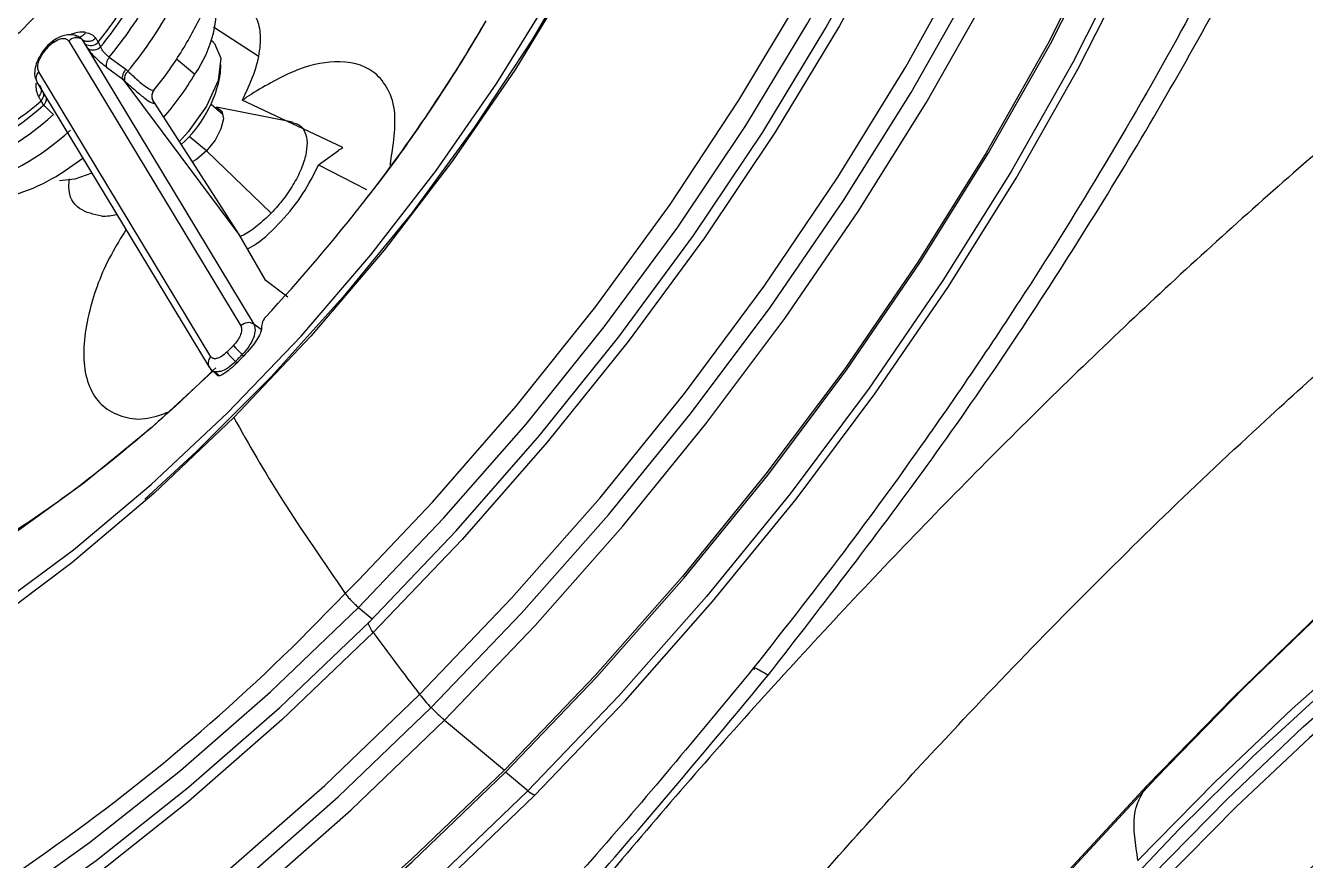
# Model space of a CAD drawing. Extents: x 400 to 501, y 484 to 634.
# Drawn here: x 486.703 to 488.239, y 522.75 to 523.753 of the extents above; entities that cross this region are included whole.
import ezdxf

# ---------------------------------------------------------------- set-up
doc = ezdxf.new("R2010")
doc.units = 0
doc.header["$MEASUREMENT"] = 0
doc.layers.add('DIM', color=3, linetype='Continuous')
doc.layers.add('GEOMETRY', color=3, linetype='Continuous', lineweight=25)

# ---------------------------------------------------------------- blocks, each defined once
blk = doc.blocks.new('2026 GRANDEE')
at = {"layer": 'GEOMETRY', "ltscale": 16}
for p, q in [((36.5033, -73.0893), (36.557, -73.1241)), ((36.3296, -73.1063), (36.5363, -73.4484)), ((36.3464, -73.1051), (36.3432, -73.102)), ((36.3453, -73.1042), (36.552, -73.4463)), ((36.3464, -73.1051), (36.3453, -73.1042)), ((36.5034, -73.1081), (36.5001, -73.1054)), ((36.3492, -73.1097), (36.3523, -73.115)), ((36.365, -73.1077), (36.368, -73.113)), ((36.3784, -73.1255), (36.3983, -73.1402)), ((36.4587, -73.1273), (36.4811, -73.146)), ((36.5119, -73.1449), (36.5124, -73.1344)), ((36.5004, -73.4853), (36.2937, -73.1432)), ((36.375, -73.1376), (36.3945, -73.1519)), ((36.3945, -73.1519), (36.5338, -73.3387)), ((36.3945, -73.1519), (36.3966, -73.154)), ((36.4008, -73.1426), (36.3983, -73.1402)), ((36.2915, -73.1559), (36.4982, -73.498)), ((36.2995, -73.1834), (36.2964, -73.1781)), ((36.4319, -73.1798), (36.4326, -73.1809)), ((36.4326, -73.1809), (36.5338, -73.3387)), ((36.5153, -73.1948), (36.5005, -73.1825)), ((36.6588, -73.234), (36.5381, -73.1773)), ((36.5983, -73.2038), (36.5071, -73.1859)), ((36.4743, -73.2205), (36.4952, -73.2379)), ((36.4949, -73.2382), (36.5728, -73.313)), ((36.6296, -73.255), (36.6534, -73.2376)), ((36.6296, -73.255), (36.6874, -73.2844)), ((36.5338, -73.3387), (36.5651, -73.3926)), ((36.5651, -73.3926), (36.5929, -73.4134)), ((36.561, -73.4529), (36.552, -73.4463)), ((36.5318, -73.4925), (36.5359, -73.4883)), ((36.5359, -73.4883), (36.5399, -73.4842)), ((36.5381, -73.4827), (36.5399, -73.4842)), ((36.4998, -73.4999), (36.5079, -73.5074)), ((36.5055, -73.5034), (36.5106, -73.5082)), ((36.5318, -73.4925), (36.53, -73.491)), ((36.6776, -73.7863), (36.694, -73.8001)), ((36.7809, -73.9216), (36.853, -73.9817)), ((36.881, -74.0064), (36.8542, -73.9841))]:
    blk.add_line(p, q, dxfattribs=at)
at = {"layer": 'GEOMETRY'}
for p, q in [((36.6618, -73.7696), (36.6777, -73.7535)), ((36.6494, -73.7819), (36.6618, -73.7696))]:
    blk.add_line(p, q, dxfattribs=at)
at = {"layer": 'GEOMETRY', "ltscale": 16, "flags": 128}
for points in [[(36.751, -73.8909), (36.8615, -73.7754), (36.9678, -73.6546), (37.0691, -73.5294), (37.1646, -73.4007), (37.2534, -73.2696), (37.335, -73.1372), (37.4086, -73.0045)], [(36.7648, -73.9066), (36.8733, -73.7934), (36.9778, -73.675), (37.0776, -73.5523), (37.1719, -73.4263), (37.26, -73.2979), (37.3411, -73.1681), (37.4148, -73.0378), (37.4804, -72.9082), (37.5375, -72.78), (37.5855, -72.6544), (37.6242, -72.5323), (37.6532, -72.4146), (37.6723, -72.3023), (37.6814, -72.196), (37.6804, -72.0968), (37.6694, -72.0053), (37.6483, -71.9222), (37.6173, -71.8482), (37.5768, -71.7838), (37.527, -71.7295), (37.4682, -71.6857), (37.4198, -71.6605)], [(37.3249, -72.96), (37.2554, -73.088), (37.1779, -73.2158), (37.0931, -73.3425), (37.0016, -73.467), (36.9042, -73.5881), (36.8019, -73.7049), (36.6953, -73.8164)], [(36.8542, -73.9841), (36.9634, -73.8701), (37.0686, -73.7509), (37.1691, -73.6275), (37.264, -73.5006), (37.3526, -73.3714), (37.4343, -73.2407), (37.5085, -73.1096), (37.5745, -72.9791), (37.6319, -72.8501), (37.6803, -72.7237), (37.7192, -72.6008), (37.7484, -72.4823), (37.7677, -72.3692), (37.7769, -72.2623), (37.7759, -72.1624), (37.7647, -72.0703), (37.7435, -71.9867), (37.7123, -71.9121), (37.6715, -71.8473), (37.6214, -71.7927), (37.5622, -71.7486), (37.5559, -71.7448)], [(37.6061, -71.7866), (37.6178, -71.7968), (37.6679, -71.8513), (37.7085, -71.916), (37.7396, -71.9902), (37.7607, -72.0736), (37.7719, -72.1655), (37.7729, -72.2651), (37.7637, -72.3716), (37.7445, -72.4844), (37.7154, -72.6025), (37.6766, -72.7251), (37.6284, -72.8511), (37.5711, -72.9797), (37.5053, -73.1098), (37.4314, -73.2405), (37.3499, -73.3708), (37.2615, -73.4997), (37.1669, -73.6261), (37.0667, -73.7492), (36.9618, -73.8681), (36.853, -73.9817)], [(36.7809, -73.9216), (36.8898, -73.808), (36.9947, -73.6892), (37.0948, -73.5661), (37.1894, -73.4396), (37.2778, -73.3108), (37.3593, -73.1805), (37.4332, -73.0498), (37.4991, -72.9197), (37.5563, -72.7911), (37.6045, -72.665), (37.6433, -72.5425), (37.6724, -72.4244), (37.6916, -72.3116), (37.7008, -72.205), (37.6998, -72.1054), (37.6887, -72.0136), (37.6675, -71.9302), (37.6365, -71.8559), (37.6361, -71.8552)], [(36.8892, -74.0118), (36.9981, -73.8982), (37.1029, -73.7794), (37.2031, -73.6563), (37.2977, -73.5299), (37.386, -73.401), (37.4675, -73.2708), (37.5414, -73.1401), (37.6073, -73.01), (37.6645, -72.8814), (37.7127, -72.7554), (37.7515, -72.6329), (37.7806, -72.5148), (37.7998, -72.402), (37.8089, -72.2954), (37.8079, -72.1959), (37.7968, -72.104), (37.7757, -72.0207), (37.7517, -71.9607)], [(36.6907, -73.8035), (36.7949, -73.6945), (36.8951, -73.5801), (36.9904, -73.4616), (37.0799, -73.3398), (37.163, -73.2158), (37.2388, -73.0906), (37.3068, -72.9654), (37.3663, -72.8412), (37.4169, -72.719), (37.4582, -72.6), (37.4897, -72.485), (37.5112, -72.3751), (37.5225, -72.2713), (37.5235, -72.1744), (37.5143, -72.0852), (37.5047, -72.0392)], [(36.6776, -73.7863), (36.7802, -73.6789), (36.8789, -73.5664), (36.9727, -73.4496), (37.0609, -73.3297), (37.1426, -73.2076), (37.2173, -73.0844), (37.2842, -72.9611), (37.3429, -72.8388), (37.3927, -72.7185), (37.4333, -72.6012), (37.4643, -72.488), (37.4855, -72.3798), (37.4966, -72.2776), (37.4977, -72.1822), (37.4972, -72.1737)], [(37.0903, -72.1985), (37.1146, -72.2599), (37.1289, -72.3305), (37.133, -72.4092), (37.1268, -72.4953), (37.1105, -72.5876), (37.0841, -72.6852), (37.0481, -72.7868), (37.0028, -72.8913), (36.9487, -72.9974), (36.8866, -73.104), (36.8171, -73.2097), (36.7411, -73.3133), (36.6594, -73.4136), (36.5729, -73.5094), (36.4828, -73.5997), (36.4209, -73.6565)], [(37.8045, -72.2448), (37.8037, -72.2846), (37.7945, -72.3915), (37.7753, -72.5047), (37.746, -72.6231), (37.7071, -72.746), (37.6588, -72.8724), (37.6013, -73.0014), (37.5353, -73.1319), (37.4612, -73.263), (37.3794, -73.3937), (37.2908, -73.523), (37.1959, -73.6498), (37.0954, -73.7733), (36.9902, -73.8925), (36.881, -74.0064)], [(37.1382, -72.3462), (37.1395, -72.4076), (37.1317, -72.4987), (37.1129, -72.5964), (37.0832, -72.6996), (37.0432, -72.8069), (36.9932, -72.9171), (36.9339, -73.0286), (36.8661, -73.1401), (36.7906, -73.2502), (36.7083, -73.3575), (36.6203, -73.4607), (36.5278, -73.5585)], [(36.6777, -73.7535), (36.7666, -73.6598), (36.8671, -73.5447), (36.9625, -73.4252), (37.0519, -73.3024), (37.1345, -73.1775), (37.2095, -73.0515), (37.2762, -72.9257), (37.3341, -72.8012), (37.3826, -72.679), (37.4212, -72.5604), (37.4497, -72.4463), (37.4538, -72.4263)], [(36.1902, -73.0299), (36.1748, -73.0637), (36.1692, -73.0935), (36.1743, -73.1158), (36.1893, -73.1279), (36.2125, -73.1283), (36.241, -73.1169), (36.2715, -73.0951), (36.3002, -73.0657), (36.3237, -73.032)], [(35.7477, -73.9867), (35.7982, -73.9821), (35.8792, -73.9655), (35.9651, -73.9372), (36.0548, -73.8977), (36.1472, -73.8474), (36.2411, -73.7869), (36.3354, -73.7171), (36.4288, -73.6388), (36.5203, -73.5529), (36.6086, -73.4607), (36.6926, -73.3631), (36.7713, -73.2615), (36.8437, -73.1571), (36.9088, -73.0513)], [(36.5034, -73.1081), (36.5046, -73.1092), (36.5122, -73.127), (36.5089, -73.1535), (36.4952, -73.1846), (36.4731, -73.2155), (36.4623, -73.2272)], [(36.5042, -73.1856), (36.5076, -73.186), (36.5137, -73.1905), (36.5155, -73.1996), (36.5125, -73.2118), (36.5053, -73.2254), (36.4949, -73.2382)], [(36.4949, -73.2382), (36.4829, -73.2484), (36.4779, -73.2514)], [(37.635, -73.9913), (37.7408, -73.8829), (37.8471, -73.78), (37.9529, -73.6836), (38.0573, -73.5945), (38.1594, -73.5134), (38.2583, -73.4411), (38.3533, -73.3781), (38.4434, -73.3251), (38.528, -73.2824), (38.6062, -73.2504), (38.6226, -73.2447)], [(36.3575, -73.2651), (36.3371, -73.2721), (36.3186, -73.2743)], [(38.6972, -73.2625), (38.6411, -73.2684), (38.5733, -73.2856), (38.4982, -73.314), (38.4165, -73.3533), (38.329, -73.4033), (38.2364, -73.4634), (38.1396, -73.5331), (38.0395, -73.6117), (37.937, -73.6986), (37.8329, -73.793), (37.7283, -73.894), (37.6241, -74.0006)], [(36.5026, -73.5025), (36.4297, -73.5699), (36.3477, -73.6373), (36.2652, -73.6966), (36.1833, -73.7469), (36.1033, -73.7875), (36.0261, -73.8178), (35.9531, -73.8374), (35.8852, -73.8459)], [(36.9188, -75.3387), (36.9118, -75.2917), (36.9142, -75.2353), (36.9263, -75.1702), (36.9477, -75.097), (36.9783, -75.0166), (37.0177, -74.93), (37.0654, -74.8383), (37.1209, -74.7424), (37.1835, -74.6434), (37.2525, -74.5427), (37.3271, -74.4413), (37.4064, -74.3404), (37.4894, -74.2412), (37.5753, -74.1449), (37.663, -74.0526), (37.7514, -73.9654), (37.8396, -73.8843)], [(37.6136, -74.0901), (37.7061, -73.996), (37.7987, -73.908), (37.8904, -73.8272), (37.9801, -73.7547), (38.0665, -73.6914), (38.1486, -73.6379), (38.2254, -73.5952), (38.2959, -73.5635), (38.3592, -73.5435), (38.3913, -73.5374)], [(36.5278, -73.5584), (36.4317, -73.6495), (36.3335, -73.7328), (36.2342, -73.8073), (36.1353, -73.8719), (36.0378, -73.9259), (35.943, -73.9687), (35.8521, -73.9996), (35.7663, -74.0183), (35.708, -74.0241)], [(37.6298, -74.1089), (37.7207, -74.0164), (37.8118, -73.9299), (37.902, -73.8505), (37.9901, -73.7792), (38.0751, -73.7169), (38.1558, -73.6644), (38.2313, -73.6223), (38.3006, -73.5912), (38.3629, -73.5715), (38.4172, -73.5634), (38.4631, -73.567), (38.4998, -73.5822), (38.5094, -73.5894)], [(38.2473, -73.6385), (38.223, -73.6501), (38.1506, -73.6897), (38.0731, -73.7395), (37.9913, -73.7988), (37.9064, -73.8668), (37.8195, -73.9428), (37.7315, -74.0258), (37.6437, -74.1147), (37.557, -74.2083), (37.4727, -74.3056), (37.3917, -74.4053), (37.3152, -74.5062), (37.2439, -74.6069)], [(35.6869, -74.398), (35.723, -74.3904), (35.8208, -74.3629), (35.9227, -74.3245), (36.0279, -74.2754), (36.1356, -74.216), (36.2447, -74.147), (36.3544, -74.0687), (36.4637, -73.9821), (36.5718, -73.8877), (36.6776, -73.7863)], [(35.49, -74.436), (35.5388, -74.4385), (35.6271, -74.4335), (35.7212, -74.417), (35.8205, -74.3891), (35.924, -74.3501), (36.0309, -74.3002), (36.1402, -74.24), (36.251, -74.1698), (36.3625, -74.0904), (36.4735, -74.0023), (36.5832, -73.9065), (36.6907, -73.8035)], [(36.6953, -73.8164), (36.6934, -73.8137), (36.6919, -73.8112), (36.6907, -73.809), (36.6899, -73.8072), (36.6895, -73.8057), (36.6895, -73.8046), (36.6899, -73.8039), (36.6907, -73.8035)], [(36.6953, -73.8164), (36.5855, -73.9215), (36.4734, -74.0195), (36.36, -74.1094), (36.2462, -74.1906), (36.1329, -74.2623), (36.0212, -74.3238), (35.912, -74.3748), (35.8063, -74.4147), (35.7048, -74.4432), (35.6086, -74.4601), (35.5184, -74.4652), (35.435, -74.4584), (35.3591, -74.4399), (35.2914, -74.4098), (35.2323, -74.3683), (35.1826, -74.3158), (35.1424, -74.2528), (35.1123, -74.1797), (35.0925, -74.0973), (35.083, -74.0062), (35.0841, -73.9072), (35.0891, -73.8498)], [(35.0306, -74.0177), (35.03, -74.0521), (35.0353, -74.15), (35.0511, -74.2396), (35.0773, -74.3199), (35.1138, -74.3905), (35.1601, -74.4508), (35.216, -74.5001), (35.281, -74.5383), (35.3546, -74.5649), (35.4361, -74.5797), (35.5249, -74.5827), (35.6204, -74.5738), (35.7216, -74.553), (35.8279, -74.5206), (35.9384, -74.4767), (36.0521, -74.4218), (36.1682, -74.3563), (36.2857, -74.2807), (36.4037, -74.1957), (36.5212, -74.1018), (36.6373, -74), (36.751, -73.8909)], [(35.11, -74.4079), (35.1328, -74.4411), (35.1826, -74.4954), (35.2414, -74.5391), (35.3086, -74.5721), (35.3838, -74.5939), (35.4664, -74.6044), (35.5558, -74.6036), (35.6512, -74.5914), (35.752, -74.568), (35.8573, -74.5335), (35.9665, -74.4881), (36.0786, -74.4323), (36.1928, -74.3665), (36.3083, -74.2911), (36.4241, -74.2068), (36.5393, -74.1141), (36.6532, -74.0138), (36.7648, -73.9066)], [(35.3518, -74.6004), (35.3951, -74.6113), (35.4779, -74.6219), (35.5676, -74.621), (35.6634, -74.6088), (35.7645, -74.5853), (35.8702, -74.5507), (35.9798, -74.5052), (36.0923, -74.4492), (36.2069, -74.3831), (36.3228, -74.3075), (36.439, -74.2228), (36.5546, -74.1298), (36.6689, -74.0292), (36.7809, -73.9216)], [(36.853, -73.9817), (36.741, -74.0892), (36.6267, -74.1899), (36.511, -74.2829), (36.3948, -74.3675), (36.279, -74.4432), (36.1644, -74.5092), (36.0518, -74.5652), (35.9423, -74.6107), (35.8366, -74.6453), (35.7354, -74.6689), (35.6397, -74.6811), (35.55, -74.6819), (35.4671, -74.6713), (35.3917, -74.6495), (35.3242, -74.6164), (35.277, -74.5827)], [(35.2268, -74.5409), (35.2617, -74.5767), (35.3208, -74.6207), (35.3885, -74.6539), (35.4642, -74.6758), (35.5473, -74.6864), (35.6373, -74.6856), (35.7333, -74.6733), (35.8347, -74.6497), (35.9408, -74.615), (36.0507, -74.5694), (36.1635, -74.5132), (36.2785, -74.447), (36.3947, -74.3711), (36.5112, -74.2862), (36.6273, -74.1929), (36.7419, -74.0919), (36.8542, -73.9841)], [(36.6428, -75.5893), (36.6501, -75.5432), (36.6701, -75.4601), (36.6996, -75.3691), (36.7384, -75.271), (36.7862, -75.1667), (36.8426, -75.057), (36.907, -74.9429), (36.9789, -74.8253), (37.0577, -74.7053), (37.1428, -74.5838), (37.2334, -74.462), (37.3288, -74.3408), (37.428, -74.2213), (37.5304, -74.1044), (37.635, -73.9913)], [(35.4746, -74.6945), (35.5036, -74.7013), (35.5864, -74.7119), (35.6761, -74.7111), (35.7718, -74.6989), (35.873, -74.6753), (35.9787, -74.6407), (36.0882, -74.5952), (36.2007, -74.5393), (36.3153, -74.4732), (36.4311, -74.3976), (36.5473, -74.3129), (36.663, -74.2199), (36.7772, -74.1193), (36.8892, -74.0118)], [(36.881, -74.0064), (36.7687, -74.1143), (36.6541, -74.2152), (36.5381, -74.3085), (36.4215, -74.3934), (36.3053, -74.4693), (36.1903, -74.5356), (36.0775, -74.5917), (35.9676, -74.6373), (35.8616, -74.6721), (35.7601, -74.6957), (35.7473, -74.6979)], [(37.6241, -74.0006), (37.5212, -74.112), (37.4206, -74.2272), (37.3231, -74.3449), (37.2298, -74.4644), (37.1413, -74.5843), (37.0585, -74.7037), (36.9822, -74.8214), (36.913, -74.9364), (36.8516, -75.0477), (36.7986, -75.1543), (36.7543, -75.2551), (36.7193, -75.3493), (36.6937, -75.436), (36.678, -75.5144), (36.6721, -75.5838), (36.6754, -75.638)]]:
    blk.add_lwpolyline(points, dxfattribs=at)
at = {"layer": 'GEOMETRY', "ltscale": 16}
for centre, radius, start, end in [((36.3626, -73.0624), 0.145, 324.7967, 7.6735), ((35.9816, -72.7999), 0.4917, 321.2375, 329.874), ((35.9657, -72.7867), 0.5181, 320.9582, 329.868), ((35.9582, -72.7806), 0.5436, 320.6181, 329.8607), ((35.9802, -72.7988), 0.5432, 320.7419, 329.8633), ((35.1743, -72.1211), 1.9151, 322.171, 329.8827), ((36.3387, -73.1146), 0.0123, 57.6717, 137.8122), ((36.3559, -73.0994), 0.0123, 236.9437, 317.5213), ((36.359, -73.1047), 0.0123, 236.9438, 317.5213), ((36.3009, -73.151), 0.0106, 133.0364, 207.7853), ((36.4081, -73.1516), 0.0116, 128.7686, 191.4692), ((36.1952, -72.9794), 0.3309, 318.6456, 329.7731), ((36.3678, -73.1213), 0.146, 311.4822, 350.6727), ((36.1066, -72.9652), 0.2853, 286.8897, 311.7174), ((36.2885, -73.1701), 0.0113, 314.376, 2.6743), ((36.2915, -73.1753), 0.0114, 314.5435, 3.4362), ((36.0985, -72.9613), 0.2995, 286.4665, 312.1406), ((36.0991, -72.9644), 0.313, 285.949, 312.6582), ((36.1204, -72.9823), 0.3132, 286.1376, 312.4694), ((35.0882, -72.0573), 2.0222, 316.9265, 322.2395), ((36.3697, -73.2406), 0.076, 269.7843, 283.4508), ((36.5454, -73.4567), 0.0123, 57.6718, 137.8122), ((36.5071, -73.4929), 0.0101, 131.5197, 223.8498), ((34.948, -72.1546), 2.3544, 293.2324, 316.276), ((40.1136, -71.3188), 4.2335, 216.1543, 217.4135), ((39.0369, -75.3967), 1.778, 119.0586, 138.4212), ((36.8948, -73.7791), 0.1821, 217.8736, 224.4569), ((36.918, -73.7585), 0.2131, 224.0464, 229.9704), ((36.901, -73.985), 0.0293, 227.0725, 246.3213)]:
    blk.add_arc(centre, radius, start, end, dxfattribs=at)
for points, knots in [([(37.1696, -73.8677), (37.2364, -73.7816), (37.3701, -73.6092), (37.5489, -73.3412), (37.7083, -73.0709), (37.8447, -72.8008), (37.9562, -72.5347), (38.0405, -72.2761), (38.0958, -72.0288), (38.1202, -71.7967), (38.1123, -71.5837), (38.0704, -71.395), (37.9968, -71.2318), (37.9203, -71.1513), (37.8818, -71.1108)], [0, 0, 0, 0, 0.0804397, 0.1609941, 0.2417589, 0.3228542, 0.4044349, 0.4866693, 0.56971, 0.6536972, 0.7387473, 0.8248899, 0.9120422, 1, 1, 1, 1]), ([(38.0001, -71.5771), (38.006, -71.593), (38.0163, -71.6211), (38.0268, -71.6612), (38.0333, -71.6921), (38.0381, -71.7192), (38.0422, -71.748), (38.0458, -71.7817), (38.0484, -71.8203), (38.0496, -71.8591), (38.0495, -71.9009), (38.0479, -71.9472), (38.0428, -72.0171), (38.0316, -72.106), (38.0133, -72.2048), (37.991, -72.3008), (37.9632, -72.4017), (37.9265, -72.5159), (37.8811, -72.6388), (37.8311, -72.7595), (37.7801, -72.8711), (37.7265, -72.9802), (37.6584, -73.1094), (37.5726, -73.2587), (37.4901, -73.3904), (37.4193, -73.4974), (37.352, -73.5949), (37.2619, -73.7193), (37.191, -73.8094), (37.1521, -73.859)], [0, 0, 0, 0, 0.039707, 0.069678, 0.08994, 0.105275, 0.123592, 0.145002, 0.167455, 0.191897, 0.211299, 0.235348, 0.264429, 0.316934, 0.362871, 0.398587, 0.442193, 0.490064, 0.538208, 0.588355, 0.630351, 0.66603, 0.711689, 0.775522, 0.832602, 0.858758, 0.89538, 0.942461, 1, 1, 1, 1]), ([(35.0939, -72.4596), (35.0252, -72.5491), (34.8875, -72.7286), (34.7046, -73.0093), (34.5423, -73.2943), (34.4049, -73.5808), (34.295, -73.864), (34.2223, -74.1157), (34.1803, -74.3345), (34.1621, -74.5215), (34.1642, -74.6959), (34.1872, -74.8549), (34.231, -74.9965), (34.2951, -75.1184), (34.3786, -75.2192), (34.4803, -75.2977), (34.5985, -75.3532), (34.7315, -75.3857), (34.8773, -75.3954), (35.0511, -75.3814), (35.2554, -75.3355), (35.4908, -75.2493), (35.7345, -75.1296), (35.9829, -74.9791), (36.2324, -74.8005), (36.4795, -74.597), (36.7206, -74.3715), (36.9536, -74.1284), (37.0976, -73.9546), (37.1696, -73.8677)], [0, 0, 0, 0, 0.039976, 0.080194, 0.120778, 0.161837, 0.203459, 0.245687, 0.277764, 0.310154, 0.342809, 0.375668, 0.408648, 0.441649, 0.474575, 0.507349, 0.539902, 0.572177, 0.604146, 0.635798, 0.677505, 0.718718, 0.759522, 0.799996, 0.84022, 0.880272, 0.920221, 0.960117, 1, 1, 1, 1]), ([(38.2555, -75.0244), (38.315, -74.9514), (38.433, -74.8065), (38.5974, -74.5881), (38.7487, -74.375), (38.8997, -74.1475), (39.0446, -73.9104), (39.1765, -73.67), (39.2822, -73.45), (39.3624, -73.251), (39.4172, -73.0733), (39.4465, -72.9173), (39.4499, -72.7838), (39.4263, -72.674), (39.3742, -72.5898), (39.2923, -72.534), (39.1794, -72.5098), (39.0477, -72.5195), (38.9061, -72.5555), (38.7623, -72.61), (38.604, -72.6868), (38.433, -72.7856), (38.2518, -72.9056), (38.0628, -73.0455), (37.8684, -73.2037), (37.6712, -73.3783), (37.4736, -73.567), (37.2781, -73.768), (37.0861, -73.9784), (36.9636, -74.1245), (36.9024, -74.1976)], [0, 0, 0, 0, 0.033337, 0.066162, 0.098289, 0.129643, 0.170262, 0.209688, 0.24818, 0.286014, 0.323473, 0.360856, 0.398479, 0.436623, 0.475538, 0.515442, 0.556459, 0.598598, 0.630887, 0.663669, 0.696849, 0.730315, 0.763964, 0.797711, 0.831492, 0.86526, 0.898993, 0.932687, 0.96635, 1, 1, 1, 1]), ([(37.0569, -74.3158), (37.1133, -74.2484), (37.2262, -74.1136), (37.3838, -73.941), (37.5238, -73.7955), (37.6452, -73.6754), (37.7559, -73.5711), (37.8559, -73.4809), (37.9458, -73.403), (38.037, -73.3273), (38.1195, -73.2619), (38.1937, -73.2054), (38.2603, -73.1567), (38.329, -73.1084), (38.3995, -73.0612), (38.4718, -73.0153), (38.5487, -72.9693), (38.6265, -72.9263), (38.7033, -72.8875), (38.7775, -72.8538), (38.849, -72.8253), (38.9156, -72.8029), (38.974, -72.7869), (39.048, -72.7713), (39.131, -72.7635), (39.2172, -72.7723), (39.2864, -72.7978), (39.3317, -72.8321), (39.3594, -72.8672), (39.3718, -72.8859), (39.3764, -72.8971), (39.3765, -72.8973)], [0, 0, 0, 0, 0.0606152, 0.1213556, 0.161925, 0.2025431, 0.2432072, 0.2727221, 0.3028876, 0.3337022, 0.3651642, 0.3873423, 0.4106045, 0.4349495, 0.4603758, 0.4868818, 0.5146445, 0.5473364, 0.5773206, 0.6072906, 0.6402553, 0.6708473, 0.6990705, 0.724928, 0.7840999, 0.8385274, 0.8938071, 0.9476217, 0.9734349, 0.9995594, 1, 1, 1, 1]), ([(36.432, -73.1652), (36.4362, -73.1599), (36.4522, -73.1399), (36.4758, -73.1025), (36.4933, -73.0671), (36.4999, -73.0479), (36.501, -73.0447)], [0, 0, 0, 0, 0.139904, 0.527482, 0.921654, 1, 1, 1, 1]), ([(36.5086, -73.0589), (36.5132, -73.0581), (36.5255, -73.0562), (36.5409, -73.0615), (36.5538, -73.0737), (36.5601, -73.0929), (36.5596, -73.1175), (36.5527, -73.1461), (36.5429, -73.1669), (36.5381, -73.1773)], [0, 0, 0, 0, 0.088622, 0.240518, 0.392415, 0.544311, 0.696207, 0.848104, 1, 1, 1, 1]), ([(36.828, -73.0863), (36.8202, -73.0997), (36.7973, -73.1386), (36.7542, -73.2041), (36.7143, -73.2609), (36.6903, -73.2908), (36.6865, -73.2954)], [0, 0, 0, 0, 0.191862, 0.559864, 0.931255, 1, 1, 1, 1]), ([(36.3127, -73.1047), (36.31, -73.1068), (36.3042, -73.1112), (36.2996, -73.1173), (36.2972, -73.1205)], [0, 0, 0, 0, 0.477707, 1, 1, 1, 1]), ([(36.3114, -73.1079), (36.3136, -73.1065), (36.318, -73.1038), (36.3234, -73.1029), (36.3274, -73.1037), (36.3288, -73.1055), (36.3296, -73.1063)], [0, 0, 0, 0, 0.279969, 0.561465, 0.781437, 1, 1, 1, 1]), ([(36.313, -73.1045), (36.3126, -73.1048), (36.3116, -73.1054), (36.3115, -73.107), (36.3114, -73.1079)], [0, 0, 0, 0, 0.477485, 1, 1, 1, 1]), ([(36.3395, -73.1001), (36.3376, -73.0995), (36.3336, -73.0984), (36.3266, -73.0989), (36.3195, -73.1008), (36.315, -73.1034), (36.3128, -73.1047)], [0, 0, 0, 0, 0.255589, 0.509141, 0.757985, 1, 1, 1, 1]), ([(36.3499, -73.0959), (36.3494, -73.0959), (36.3456, -73.0954), (36.3397, -73.0954), (36.3338, -73.0981), (36.3321, -73.0988)], [0, 0, 0, 0, 0.090678, 0.738453, 1, 1, 1, 1]), ([(36.3371, -73.0997), (36.3389, -73.1), (36.3423, -73.1005), (36.3443, -73.103), (36.3453, -73.1042)], [0, 0, 0, 0, 0.500163, 1, 1, 1, 1]), ([(36.3497, -73.0963), (36.3489, -73.0974), (36.3472, -73.0996), (36.3448, -73.1012), (36.3435, -73.1012), (36.3434, -73.1012)], [0, 0, 0, 0, 0.460045, 0.953496, 1, 1, 1, 1]), ([(36.362, -73.1029), (36.3609, -73.1039), (36.3587, -73.1058), (36.3543, -73.1071), (36.3499, -73.107), (36.3475, -73.1057), (36.3464, -73.1051)], [0, 0, 0, 0, 0.240868, 0.5, 0.759132, 1, 1, 1, 1]), ([(36.3492, -73.1097), (36.3487, -73.1089), (36.3478, -73.1073), (36.3469, -73.1058), (36.3464, -73.1051)], [0, 0, 0, 0, 0.559996, 1, 1, 1, 1]), ([(36.3499, -73.0959), (36.3498, -73.096), (36.3498, -73.0961), (36.3497, -73.0962), (36.3497, -73.0963)], [0, 0, 0, 0, 0.558215, 1, 1, 1, 1]), ([(36.3499, -73.0959), (36.3525, -73.0965), (36.3577, -73.0977), (36.3606, -73.1012), (36.362, -73.1029)], [0, 0, 0, 0, 0.499734, 1, 1, 1, 1]), ([(36.362, -73.1029), (36.3626, -73.1039), (36.3636, -73.1055), (36.3646, -73.107), (36.365, -73.1077)], [0, 0, 0, 0, 0.559971, 1, 1, 1, 1]), ([(36.2974, -73.1204), (36.2956, -73.1234), (36.292, -73.1293), (36.2891, -73.1385), (36.2882, -73.1472), (36.2898, -73.1515), (36.2906, -73.1537)], [0, 0, 0, 0, 0.24187, 0.487374, 0.739036, 1, 1, 1, 1]), ([(36.2937, -73.1432), (36.2931, -73.1417), (36.292, -73.1387), (36.293, -73.1325), (36.2954, -73.1263), (36.2979, -73.1224), (36.2991, -73.1205)], [0, 0, 0, 0, 0.279487, 0.558972, 0.778217, 1, 1, 1, 1]), ([(36.3114, -73.1079), (36.3089, -73.1099), (36.3043, -73.1134), (36.3007, -73.1183), (36.2991, -73.1205)], [0, 0, 0, 0, 0.559345, 1, 1, 1, 1]), ([(36.3523, -73.115), (36.3533, -73.1165), (36.3553, -73.1196), (36.3612, -73.1258), (36.3681, -73.1322), (36.3727, -73.1358), (36.375, -73.1376)], [0, 0, 0, 0, 0.254058, 0.503802, 0.751539, 1, 1, 1, 1]), ([(36.3784, -73.1255), (36.3779, -73.1252), (36.3767, -73.1244), (36.3751, -73.123), (36.3734, -73.1214), (36.3718, -73.1197), (36.3705, -73.1179), (36.3689, -73.1156), (36.3684, -73.114), (36.368, -73.113)], [0, 0, 0, 0, 0.115656, 0.23293, 0.352443, 0.474766, 0.600412, 0.729821, 1, 1, 1, 1]), ([(36.3784, -73.1255), (36.3777, -73.1267), (36.3762, -73.1289), (36.3749, -73.1324), (36.3743, -73.1355), (36.3748, -73.1369), (36.375, -73.1376)], [0, 0, 0, 0, 0.2491881, 0.5000001, 0.750812, 1, 1, 1, 1]), ([(36.7156, -73.2554), (36.7193, -73.2317), (36.7253, -73.1946), (36.7127, -73.1609), (36.6916, -73.1368), (36.6543, -73.1274), (36.6007, -73.1392), (36.5635, -73.1614), (36.5452, -73.1724)], [0, 0, 0, 0, 0.217086, 0.340533, 0.456346, 0.664428, 0.835019, 1, 1, 1, 1]), ([(36.4008, -73.1426), (36.4049, -73.1464), (36.4129, -73.1539), (36.4223, -73.1613), (36.4291, -73.1656), (36.431, -73.1655), (36.4319, -73.1655)], [0, 0, 0, 0, 0.259937, 0.512802, 0.759306, 1, 1, 1, 1]), ([(36.2936, -73.1732), (36.2926, -73.171), (36.2906, -73.1666), (36.2906, -73.16), (36.2906, -73.1568)], [0, 0, 0, 0, 0.500266, 1, 1, 1, 1]), ([(36.2936, -73.1732), (36.2945, -73.1721), (36.2963, -73.1698), (36.2972, -73.1657), (36.2966, -73.1617), (36.2949, -73.1597), (36.2941, -73.1588)], [0, 0, 0, 0, 0.240868, 0.5, 0.759132, 1, 1, 1, 1]), ([(36.3966, -73.154), (36.4013, -73.1582), (36.4105, -73.1667), (36.4214, -73.1755), (36.4294, -73.1809), (36.4316, -73.1809), (36.4326, -73.1809)], [0, 0, 0, 0, 0.25096, 0.500499, 0.749879, 1, 1, 1, 1]), ([(36.4308, -73.1671), (36.4303, -73.1683), (36.4293, -73.1706), (36.4293, -73.1744), (36.4304, -73.1781), (36.4319, -73.18), (36.4326, -73.1809)], [0, 0, 0, 0, 0.248959, 0.507191, 0.761551, 1, 1, 1, 1]), ([(36.4321, -73.1653), (36.4314, -73.1664), (36.43, -73.1685), (36.4293, -73.1725), (36.4299, -73.1765), (36.4312, -73.1787), (36.4319, -73.1798)], [0, 0, 0, 0, 0.243058, 0.5, 0.756942, 1, 1, 1, 1]), ([(36.4319, -73.1655), (36.4317, -73.1657), (36.4313, -73.1663), (36.431, -73.1669), (36.4308, -73.1671)], [0, 0, 0, 0, 0.553119, 1, 1, 1, 1]), ([(36.4319, -73.1655), (36.432, -73.1654), (36.4321, -73.1654), (36.4321, -73.1653), (36.4321, -73.1653)], [0, 0, 0, 0, 0.5609112, 1, 1, 1, 1]), ([(36.2964, -73.1781), (36.2959, -73.1772), (36.295, -73.1756), (36.294, -73.174), (36.2936, -73.1732)], [0, 0, 0, 0, 0.56002, 1, 1, 1, 1]), ([(36.5381, -73.1773), (36.5394, -73.1764), (36.5418, -73.1747), (36.5441, -73.1731), (36.5452, -73.1724)], [0, 0, 0, 0, 0.559994, 1, 1, 1, 1]), ([(36.2995, -73.1834), (36.3002, -73.184), (36.3013, -73.1849), (36.3034, -73.1868), (36.305, -73.1884), (36.3066, -73.19), (36.3083, -73.1916), (36.3098, -73.1931), (36.3107, -73.1941), (36.3112, -73.1946)], [0, 0, 0, 0, 0.27029, 0.399726, 0.525381, 0.647695, 0.767179, 0.884407, 1, 1, 1, 1]), ([(36.5978, -73.2044), (36.6001, -73.2048), (36.6064, -73.2058), (36.6127, -73.2128), (36.6164, -73.2245), (36.6154, -73.2399), (36.6102, -73.2577), (36.6009, -73.2767), (36.5883, -73.2959), (36.5779, -73.3073), (36.5728, -73.313)], [0, 0, 0, 0, 0.076822, 0.208705, 0.340587, 0.47247, 0.604352, 0.736235, 0.868117, 1, 1, 1, 1]), ([(36.6534, -73.2376), (36.6544, -73.2369), (36.6562, -73.2357), (36.658, -73.2346), (36.6588, -73.234)], [0, 0, 0, 0, 0.559997, 1, 1, 1, 1]), ([(36.2444, -73.2961), (36.2531, -73.2939), (36.2766, -73.2881), (36.3109, -73.2725), (36.3359, -73.2546), (36.3465, -73.2469)], [0, 0, 0, 0, 0.249896, 0.679271, 1, 1, 1, 1]), ([(36.5441, -73.3563), (36.5477, -73.3542), (36.5614, -73.3464), (36.5855, -73.323), (36.6125, -73.2898), (36.6239, -73.2666), (36.6296, -73.255)], [0, 0, 0, 0, 0.106424, 0.404282, 0.702141, 1, 1, 1, 1]), ([(36.3694, -73.3166), (36.3598, -73.3146), (36.3406, -73.3104), (36.3285, -73.2916), (36.3302, -73.275), (36.3306, -73.2716)], [0, 0, 0, 0, 0.442935, 0.885871, 1, 1, 1, 1]), ([(36.5728, -73.313), (36.5673, -73.3182), (36.5564, -73.3285), (36.5433, -73.3378), (36.5366, -73.3406), (36.5353, -73.3412)], [0, 0, 0, 0, 0.443185, 0.886369, 1, 1, 1, 1]), ([(36.3984, -73.3328), (36.3923, -73.3427), (36.3718, -73.3758), (36.3508, -73.435), (36.3449, -73.4898), (36.3547, -73.5253), (36.3699, -73.5461), (36.3923, -73.5576), (36.4182, -73.5625), (36.44, -73.5551), (36.45, -73.5516)], [0, 0, 0, 0, 0.07552, 0.252916, 0.459228, 0.572209, 0.683007, 0.797273, 0.906049, 1, 1, 1, 1]), ([(36.5653, -73.4383), (36.5639, -73.4405), (36.5613, -73.4444), (36.5611, -73.4503), (36.561, -73.4529)], [0, 0, 0, 0, 0.560165, 1, 1, 1, 1]), ([(36.5363, -73.4484), (36.5368, -73.45), (36.5378, -73.4531), (36.5359, -73.4598), (36.5323, -73.4662), (36.5292, -73.4698), (36.5277, -73.4715)], [0, 0, 0, 0, 0.278395, 0.557716, 0.778792, 1, 1, 1, 1]), ([(36.552, -73.4463), (36.5527, -73.4484), (36.5542, -73.4528), (36.5519, -73.4625), (36.5464, -73.4731), (36.5409, -73.4795), (36.5381, -73.4827)], [0, 0, 0, 0, 0.250249, 0.50004, 0.749811, 1, 1, 1, 1]), ([(36.561, -73.4529), (36.5607, -73.4543), (36.5601, -73.4571), (36.5554, -73.4653), (36.5485, -73.4748), (36.5428, -73.4811), (36.5399, -73.4842)], [0, 0, 0, 0, 0.261462, 0.513456, 0.758606, 1, 1, 1, 1]), ([(36.5277, -73.4715), (36.5262, -73.4731), (36.5235, -73.4758), (36.5208, -73.4786), (36.5196, -73.4798)], [0, 0, 0, 0, 0.560002, 1, 1, 1, 1]), ([(36.5277, -73.4715), (36.5282, -73.4722), (36.5291, -73.4737), (36.5318, -73.4767), (36.535, -73.4799), (36.5371, -73.4818), (36.5381, -73.4827)], [0, 0, 0, 0, 0.2410947, 0.4999988, 0.7589036, 1, 1, 1, 1]), ([(36.5196, -73.4798), (36.5175, -73.4817), (36.5132, -73.4855), (36.5072, -73.4879), (36.5027, -73.4878), (36.5012, -73.4861), (36.5004, -73.4853)], [0, 0, 0, 0, 0.278678, 0.557972, 0.778901, 1, 1, 1, 1]), ([(36.5196, -73.4798), (36.5201, -73.4805), (36.5211, -73.4819), (36.5237, -73.485), (36.5269, -73.4882), (36.529, -73.4901), (36.53, -73.491)], [0, 0, 0, 0, 0.241096, 0.5, 0.758905, 1, 1, 1, 1]), ([(36.53, -73.491), (36.5308, -73.4902), (36.5321, -73.4888), (36.5335, -73.4874), (36.5341, -73.4868)], [0, 0, 0, 0, 0.56, 1, 1, 1, 1]), ([(36.5341, -73.4868), (36.5349, -73.4861), (36.5362, -73.4847), (36.5376, -73.4833), (36.5381, -73.4827)], [0, 0, 0, 0, 0.56, 1, 1, 1, 1]), ([(36.5062, -73.4987), (36.4973, -73.5073), (36.466, -73.5378), (36.4119, -73.5859), (36.3454, -73.6393), (36.282, -73.6844), (36.2236, -73.7209), (36.172, -73.7485), (36.129, -73.7675), (36.0961, -73.7789), (36.0754, -73.784), (36.0682, -73.7848), (36.069, -73.7847), (36.0691, -73.7847)], [0, 0, 0, 0, 0.045228, 0.158848, 0.271095, 0.381322, 0.489055, 0.593904, 0.695666, 0.794468, 0.890946, 0.986417, 1, 1, 1, 1]), ([(36.5059, -73.5033), (36.5055, -73.5034), (36.5025, -73.5036), (36.5011, -73.5016), (36.4998, -73.4999)], [0, 0, 0, 0, 0.14364, 1, 1, 1, 1]), ([(36.53, -73.491), (36.527, -73.4937), (36.5211, -73.4992), (36.5122, -73.5036), (36.5079, -73.5034), (36.5059, -73.5033)], [0, 0, 0, 0, 0.353486, 0.706383, 1, 1, 1, 1]), ([(36.5318, -73.4925), (36.5289, -73.4953), (36.523, -73.501), (36.5151, -73.5066), (36.5094, -73.5092), (36.5084, -73.508), (36.5079, -73.5074)], [0, 0, 0, 0, 0.241639, 0.487792, 0.7398, 1, 1, 1, 1]), ([(36.5278, -73.5585), (36.546, -73.5905), (36.5824, -73.6545), (36.6353, -73.7313), (36.6618, -73.7696)], [0, 0, 0, 0, 0.5000001, 1, 1, 1, 1]), ([(39.3344, -73.6754), (39.0943, -73.989), (38.614, -74.6164), (37.8515, -75.526), (37.0585, -76.4108), (36.2329, -77.2665), (35.3771, -78.0921), (34.4922, -78.8851), (33.5825, -79.6476), (32.9551, -80.1279), (32.6415, -80.3679)], [0, 0, 0, 0, 0.124824, 0.249783, 0.374855, 0.499996, 0.625137, 0.750211, 0.875173, 1, 1, 1, 1]), ([(40.1497, -73.709), (40.0127, -73.8419), (39.7344, -74.112), (39.3257, -74.5096), (38.9336, -74.8911), (38.5729, -75.2424), (38.2434, -75.5632), (37.9632, -75.8359), (37.7285, -76.0643), (37.5351, -76.2523), (37.361, -76.4215), (37.2052, -76.5728), (37.0576, -76.7162), (36.8887, -76.8801), (36.6825, -77.0802), (36.4323, -77.3228), (36.1506, -77.5956), (35.8375, -77.8988), (35.4928, -78.2323), (35.1244, -78.5882), (34.7337, -78.9655), (34.3219, -79.3632), (33.8821, -79.7881), (33.4291, -80.2259), (33.123, -80.5224), (32.9727, -80.668)], [0, 0, 0, 0, 0.057285, 0.116397, 0.171134, 0.221513, 0.267531, 0.309184, 0.338855, 0.365836, 0.39013, 0.411737, 0.431012, 0.451894, 0.482374, 0.517226, 0.556449, 0.600044, 0.64801, 0.700352, 0.753718, 0.810985, 0.872139, 0.937203, 1, 1, 1, 1]), ([(36.6233, -77.2588), (37.0522, -76.8403), (37.7117, -76.1969), (38.888, -75.0248), (39.6377, -74.2734), (40.1598, -73.75)], [0, 0, 0, 0, 0.360925, 0.55487, 1, 1, 1, 1]), ([(37.1521, -73.859), (37.0899, -73.9343), (36.97, -74.0796), (36.7848, -74.2773), (36.6085, -74.45), (36.4428, -74.5981), (36.2898, -74.7236), (36.1317, -74.8426), (35.9754, -74.9487), (35.8283, -75.0372), (35.7152, -75.098), (35.6351, -75.1371), (35.5782, -75.1628), (35.5305, -75.1832), (35.4767, -75.2047), (35.4126, -75.2279), (35.3358, -75.2523), (35.2445, -75.2761), (35.138, -75.2949), (35.0196, -75.3035), (34.9459, -75.2933), (34.9061, -75.2878)], [0, 0, 0, 0, 0.083009, 0.160223, 0.231711, 0.297524, 0.357699, 0.412262, 0.483583, 0.542262, 0.588212, 0.621337, 0.641665, 0.660156, 0.684064, 0.714381, 0.749323, 0.79525, 0.852245, 0.920436, 1, 1, 1, 1]), ([(37.1533, -73.8609), (37.153, -73.8597), (37.1524, -73.8571), (37.1634, -73.8639), (37.1696, -73.8677)], [0, 0, 0, 0, 0.432546, 1, 1, 1, 1]), ([(37.6136, -74.0901), (37.6106, -74.0709), (37.6047, -74.0326), (37.6176, -74.0113), (37.6241, -74.0006)], [0, 0, 0, 0, 0.5, 1, 1, 1, 1])]:
    blk.add_open_spline(points, degree=3, knots=knots, dxfattribs=at)
for points in [[(36.3983, -73.1402), (36.3974, -73.1413), (36.3958, -73.1435), (36.3943, -73.1469), (36.3937, -73.1499), (36.3942, -73.1512), (36.3945, -73.1519)], [(36.6618, -73.7696), (36.6627, -73.7709), (36.6646, -73.7735), (36.6687, -73.778), (36.6732, -73.7825), (36.6761, -73.785), (36.6776, -73.7863)]]:
    blk.add_open_spline(points, degree=3, dxfattribs=at)

msp = doc.modelspace()

# ---------------------------------------------------------------- block references
at = {"layer": 'DIM'}
msp.add_blockref('2026 GRANDEE', (450.4248, 596.8403), dxfattribs=at)

doc.saveas('drawing.dxf')
